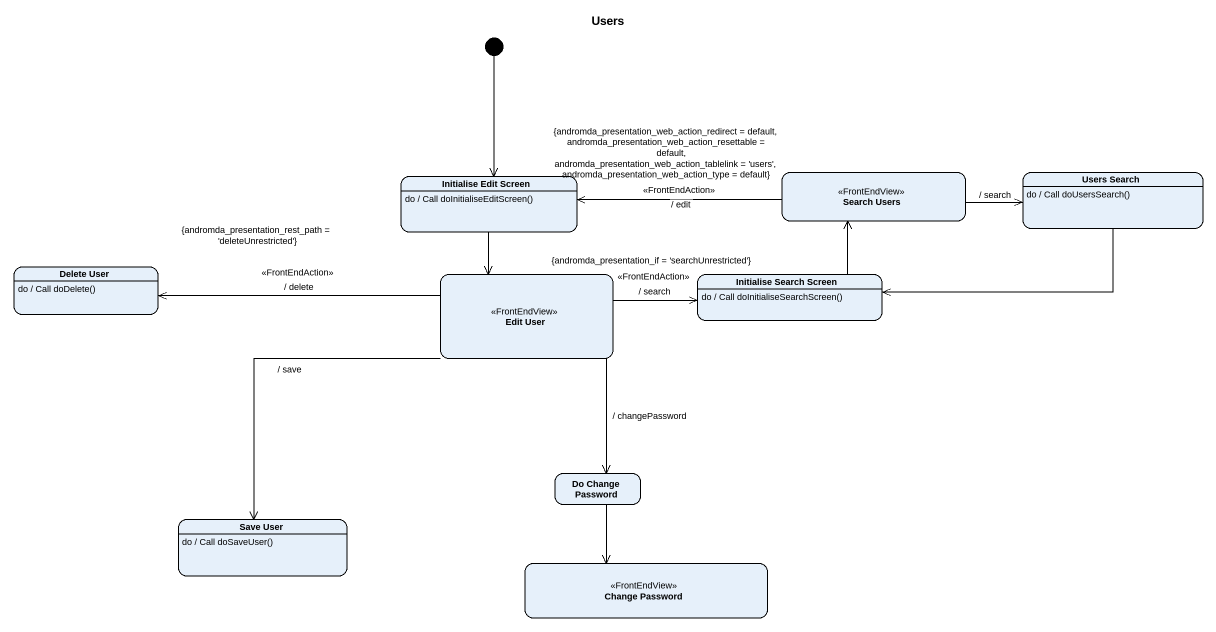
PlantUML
@startuml
title Users
hide empty description
state "Initialise Edit Screen" as Initialise_Edit_Screen
Initialise_Edit_Screen : do / Call doInitialiseEditScreen()
state "Search Users" as Search_Users <<FrontEndView>>
state "Users Search" as Users_Search
Users_Search : do / Call doUsersSearch()
state "Delete User" as Delete_User
Delete_User : do / Call doDelete()
state "Edit User" as Edit_User <<FrontEndView>>
state "Initialise Search Screen" as Initialise_Search_Screen
Initialise_Search_Screen : do / Call doInitialiseSearchScreen()
state "Do Change Password" as Do_Change_Password
state "Save User" as Save_User
Save_User : do / Call doSaveUser()
state "Change Password" as Change_Password <<FrontEndView>>
[*] --> Initialise_Edit_Screen
Initialise_Edit_Screen --> Edit_User
Search_Users -left-> Initialise_Edit_Screen : {andromda_presentation_web_action_redirect = default, andromda_presentation_web_action_resettable = default, andromda_presentation_web_action_tablelink = 'users', andromda_presentation_web_action_type = default}\n<<FrontEndAction>>\n/ edit
Search_Users -right-> Users_Search : / search
Users_Search -left-> Initialise_Search_Screen
Edit_User -left-> Delete_User : {andromda_presentation_rest_path = 'deleteUnrestricted'}\n<<FrontEndAction>>\n/ delete
Edit_User -right-> Initialise_Search_Screen : {andromda_presentation_if = 'searchUnrestricted'}\n<<FrontEndAction>>\n/ search
Edit_User --> Do_Change_Password : / changePassword
Edit_User --> Save_User : / save
Initialise_Search_Screen -up-> Search_Users
Do_Change_Password --> Change_Password
@enduml
